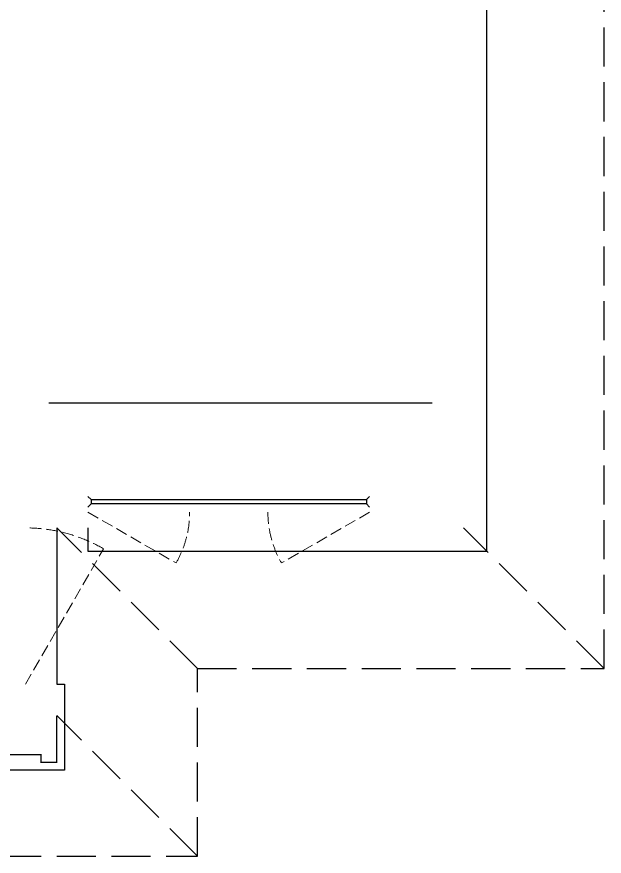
# Model space of a CAD drawing. Extents: x 5031545 to 5313844, y -886381 to -283477.
# Drawn here: x 5122172 to 5125927, y -820081 to -814712 of the extents above; entities that cross this region are included whole.
import ezdxf

# ---------------------------------------------------------------- set-up
doc = ezdxf.new("R2010")
doc.units = 0
doc.header["$LTSCALE"] = 1000
doc.header["$MEASUREMENT"] = 0
doc.linetypes.add('DASH', pattern=[0.35, 0.25, -0.1])
doc.layers.get('0').update_dxf_attribs({"linetype": 'CONTINUOUS'})
for name, color, linetype in [('!!电气', 1, 'CONTINUOUS'), ('3-栏杆1', 252, 'CONTINUOUS'), ('3.5方案汇报，与郭总、侯月琴确定户型_t8$0$2020.03.04 -1安徽标准化洋房户型(UA）_t8_t8$0$看线', 154, 'CONTINUOUS'), ('卫生间', 6, 'CONTINUOUS'), ('看线', 185, 'CONTINUOUS')]:
    doc.layers.add(name, color=color, linetype=linetype)
doc.layers.add('WINDOW', color=146, linetype='CONTINUOUS', lineweight=20)

# ---------------------------------------------------------------- blocks, each defined once
blk = doc.blocks.new('DSFDS')
at = {"layer": '3-栏杆1', "color": 5}
for p, q in [((490702.7, 517230.7), (490682.5, 517248.5)), ((490682.5, 517248.5), (490702.7, 517230.7)), ((492462.2, 517230.6), (490702.7, 517230.7)), ((490702.7, 517230.7), (490702.7, 517201.4)), ((492462.2, 517230.7), (492482.5, 517248.5)), ((492482.5, 517248.5), (492462.2, 517230.7)), ((492462.2, 517230.7), (492462.2, 517201.4)), ((490682.5, 517181.5), (490702.7, 517201.4)), ((490702.7, 517201.4), (492462.2, 517201.3)), ((492462.2, 517201.4), (492482.5, 517181.5)), ((492482.5, 517181.5), (492462.2, 517201.4))]:
    blk.add_line(p, q, dxfattribs=at)
blk = doc.blocks.new('BFBTCSD')
at = {"layer": '卫生间', "color": 252, "linetype": 'DASH'}
for p, q in [((681416.6, 673857.2), (682316.6, 674757.2)), ((684016.6, 673857.2), (684916.6, 674757.2)), ((684016.6, 672657.2), (684916.6, 673557.2))]:
    blk.add_line(p, q, dxfattribs=at)
blk.add_lwpolyline([(706816.6, 673857.2), (705216.6, 673857.2), (705216.6, 672657.2), (684016.6, 672657.2), (684016.6, 673857.2), (681416.6, 673857.2), (681416.6, 683557.2), (683216.6, 683557.2), (683216.6, 684557.2), (689716.6, 684557.2), (689716.6, 689157.2), (698116.6, 689157.2), (698116.6, 684657.2), (697816.6, 684657.2), (697816.6, 683557.2), (699116.6, 683557.2), (699116.6, 684557.2), (706016.6, 684557.2), (706016.6, 683557.2), (706816.6, 683557.2)], dxfattribs=at)
blk = doc.blocks.new('A$C146474E2')
at = {"color": 252, "const_width": 8}
blk.add_lwpolyline([(46300, -100), (46300, -400), (46200, -400), (46200, -350), (45150, -350), (45150, -100)], dxfattribs=at)
at = {"layer": '3.5方案汇报，与郭总、侯月琴确定户型_t8$0$2020.03.04 -1安徽标准化洋房户型(UA）_t8_t8$0$看线', "color": 252, "ltscale": 10}
blk.add_lwpolyline([(46250, 1900), (48700, 1900)], dxfattribs=at)
at = {"layer": 'WINDOW', "color": 252, "linetype": 'DASH', "ltscale": 0.3}
for points in [[(46500, 1200), (47063.1, 875.4, 0.131485), (47150, 1200)], [(48300, 1200), (47736.9, 875.4, -0.131485), (47650, 1200)], [(46100, 100), (46600, 966, 0.131652), (46100, 1100)]]:
    blk.add_lwpolyline(points, format="xyb", dxfattribs=at)
at = {"layer": '看线', "color": 252}
for points in [[(46500, 1100), (46500, 950), (49050, 950), (49050, 9150), (47400, 9150), (47400, 9000)], [(46300, 100), (46350, 100), (46350, -450), (45100, -450), (45100, -250.1)]]:
    blk.add_lwpolyline(points, dxfattribs=at)
at = {"layer": '看线', "color": 252, "ltscale": 0.5}
blk.add_lwpolyline([(46300, 1100), (46300, 100)], dxfattribs=at)
at = {"color": 252, "xscale": -1}
blk.add_blockref('BFBTCSD', (731216.6, -673657.2), dxfattribs=at)
at = {"layer": '3-栏杆1', "color": 252, "xscale": -1}
blk.add_blockref('DSFDS', (538982.5, -515948.5), dxfattribs=at)

msp = doc.modelspace()

# ---------------------------------------------------------------- block references
at = {"layer": '!!电气', "color": 2}
msp.add_blockref('A$C146474E2', (5076127.2, -819080.9), dxfattribs=at)

doc.saveas('drawing.dxf')
